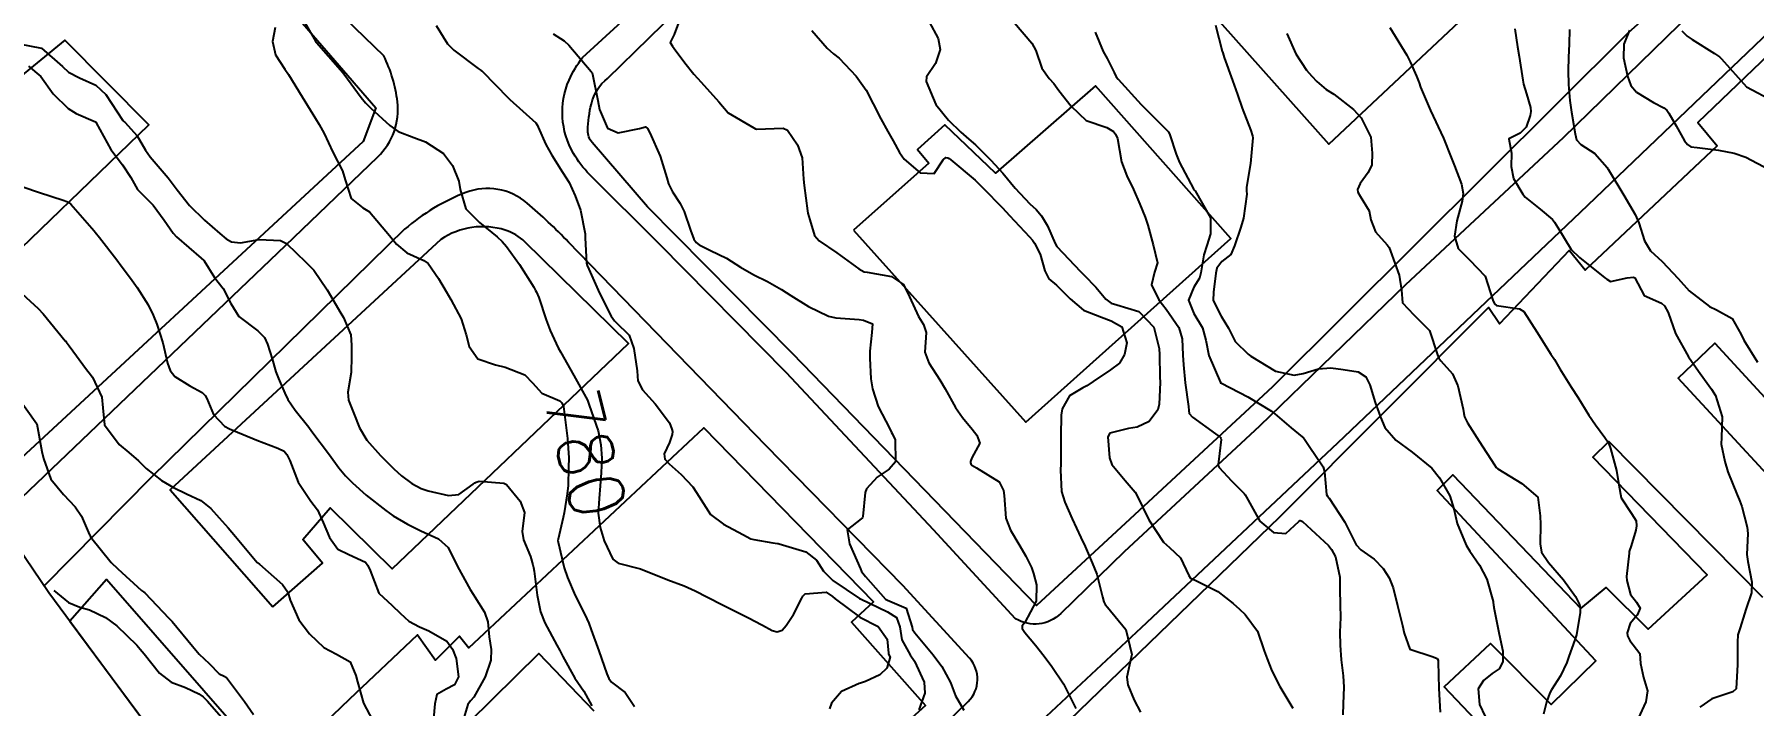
# Model space of a CAD drawing. Header units: metres. Extents: x 307586 to 320046, y 7427249 to 7434250.
# Drawn here: x 317210.3 to 317335.3, y 7431833.3 to 7431882.1 of the extents above; entities that cross this region are included whole.
import ezdxf
from ezdxf.enums import TextEntityAlignment as Align

# ---------------------------------------------------------------- set-up
doc = ezdxf.new("R2010")
doc.units = ezdxf.units.M
doc.header["$MEASUREMENT"] = 0
for name, color, linetype in [('Area', 45, 'Continuous'), ('Cotas', 45, 'Continuous'), ('Curvas de Nivel 1m', 11, 'Continuous'), ('Curvas de Nivel 5m', 15, 'Continuous'), ('Edificações', 30, 'Continuous'), ('Vias Primárias', 230, 'Continuous')]:
    doc.layers.add(name, color=color, linetype=linetype)
doc.styles.add('Style-STANDARD', font='STANDARD.shx')

msp = doc.modelspace()

# ---------------------------------------------------------------- linework, layer by layer
at = {"layer": 'Area'}
msp.add_polyline3d([(317291.34, 7431734.72, 768.46), (317286.65, 7431740.95, 768.38), (317280.47, 7431749.63, 763.4), (317279.28, 7431751.11, 763.4), (317276.45, 7431755.23, 771.64), (317272.52, 7431759.75, 770.84), (317266.18, 7431769.26, 777.68), (317263.96, 7431771.83, 779.53), (317262.27, 7431774.62, 781.64), (317261.3, 7431776.31, 782.53), (317253.68, 7431785.13, 789.93), (317247.21, 7431793.78, 789.85), (317242.78, 7431799.4, 785.05), (317240.51, 7431802.5, 788.29), (317239.34, 7431804.49, 788.29), (317235.3, 7431810.01, 793.08), (317233.71, 7431811.85, 786.71), (317230.07, 7431816.8, 789.79), (317223.82, 7431824.86, 787.41), (317222.43, 7431826.64, 787.31), (317218, 7431832.52, 790.76), (317211.35, 7431841.53, 786.21), (317207.96, 7431846.54, 786.07)], dxfattribs=at)
at = {"layer": 'Curvas de Nivel 1m', "flags": 128}
for points, elevation in [([(317227.79, 7431882.62), (317227.6, 7431881.6), (317227.82, 7431880.62), (317228.51, 7431879.58), (317228.78, 7431879.2), (317229.77, 7431877.57), (317230.74, 7431876.01), (317231.01, 7431875.56), (317231.36, 7431874.92), (317232, 7431873.55), (317232.69, 7431872.2), (317232.9, 7431871.54), (317233.32, 7431870.18), (317234.18, 7431869.52), (317234.66, 7431869.21), (317236.12, 7431867.5), (317236.63, 7431866.86), (317237.38, 7431866.24), (317238.62, 7431865.68), (317238.92, 7431865.46), (317239.67, 7431864.38), (317240.23, 7431863.44), (317240.58, 7431862.85), (317241.33, 7431861.43), (317241.69, 7431860.29), (317241.9, 7431859.43), (317242.53, 7431858.54), (317243.81, 7431858.11), (317244.52, 7431857.92), (317245.94, 7431857.38), (317246.51, 7431856.78), (317247.19, 7431856.05), (317248.49, 7431855.48), (317248.65, 7431855.34), (317248.76, 7431855.07), (317248.98, 7431853.33), (317249.06, 7431852.74), (317249.15, 7431851.33), (317249.12, 7431850.64), (317249.1, 7431849.33), (317249.03, 7431848.72), (317248.8, 7431847.34), (317248.74, 7431846.99), (317248.37, 7431845.43), (317248.35, 7431845.34), (317248.36, 7431845.32), (317248.37, 7431845.21), (317248.81, 7431843.34), (317249.05, 7431842.63), (317249.61, 7431841.33), (317250.31, 7431839.94), (317250.6, 7431839.32), (317250.77, 7431838.84), (317251.32, 7431837.31), (317251.92, 7431835.64), (317252.06, 7431835.3), (317252.25, 7431835.04), (317253.24, 7431834.28), (317253.92, 7431833.27)], 781), ([(317239.51, 7431882.77), (317240.33, 7431881.44), (317240.8, 7431880.97), (317242.56, 7431879.65), (317242.78, 7431879.49), (317242.82, 7431879.46), (317242.87, 7431879.42), (317244.75, 7431877.5), (317244.87, 7431877.39), (317246.74, 7431875.69), (317246.87, 7431875.5), (317246.93, 7431875.37), (317247.47, 7431874.11), (317247.91, 7431873.35), (317248.69, 7431872.11), (317249.18, 7431871.34), (317249.62, 7431870.38), (317250, 7431869.33), (317250.33, 7431867.63), (317250.34, 7431867.32), (317250.44, 7431865.5), (317250.49, 7431865.32), (317250.61, 7431865.05), (317251.39, 7431863.31), (317252.23, 7431861.64), (317252.47, 7431861.3), (317252.56, 7431861.21), (317253.53, 7431860.26), (317253.88, 7431859.28), (317254.13, 7431857.66), (317254.14, 7431857.28), (317254.16, 7431856.93), (317254.5, 7431856.28), (317255.43, 7431855.26), (317256.48, 7431853.88), (317256.65, 7431853.42), (317256.68, 7431853.25), (317256.67, 7431853.04), (317256.46, 7431852.46), (317256.08, 7431851.63), (317256.13, 7431851.25), (317256.44, 7431850.9), (317257.31, 7431850.12), (317258.16, 7431849.22), (317258.42, 7431848.83), (317259.45, 7431847.21), (317260.39, 7431846.51), (317261.8, 7431845.77), (317262.38, 7431845.46), (317262.59, 7431845.39), (317263.98, 7431845.16), (317264.32, 7431845.1), (317264.37, 7431845.1), (317264.43, 7431845.09), (317266.37, 7431844.5), (317267.15, 7431843.9), (317267.67, 7431843.11), (317268.34, 7431842.43), (317270.28, 7431841.12), (317270.32, 7431841.1), (317270.35, 7431841.08), (317272.31, 7431840.14), (317272.98, 7431839.72), (317273.21, 7431839.05), (317273.37, 7431838.12), (317273.96, 7431837.03), (317274.28, 7431836.55), (317274.98, 7431835.02), (317275.03, 7431834.24), (317274.59, 7431833.03)], 779), ([(317257.12, 7431882.95), (317256.82, 7431882.11), (317256.52, 7431881.54), (317256.69, 7431881.25), (317256.8, 7431881.09), (317257.59, 7431880.04), (317258.24, 7431879.23), (317258.77, 7431878.65), (317260.05, 7431877.21), (317260.74, 7431876.41), (317262.59, 7431875.33), (317262.73, 7431875.25), (317262.79, 7431875.24), (317264.74, 7431875.29), (317265.05, 7431875.15), (317265.77, 7431874.09), (317266.12, 7431873.14), (317266.22, 7431871.6), (317266.26, 7431871.13), (317266.5, 7431869.3), (317266.53, 7431869.13), (317266.66, 7431868.63), (317267.02, 7431867.5), (317267.35, 7431867.12), (317268.63, 7431866.25), (317270.24, 7431865.08), (317270.61, 7431864.87), (317270.85, 7431864.84), (317272.61, 7431864.51), (317273.49, 7431863.94), (317273.91, 7431863.04), (317274.57, 7431861.6), (317274.93, 7431861.03), (317275.13, 7431860.45), (317275.03, 7431859.03), (317275.32, 7431858.24), (317276.13, 7431857.01), (317276.51, 7431856.36), (317277.26, 7431855), (317277.76, 7431854.26), (317278.48, 7431853.43), (317278.82, 7431852.98), (317279.03, 7431852.41), (317278.45, 7431851.33), (317278.35, 7431851.07), (317278.36, 7431850.98), (317278.37, 7431850.91), (317278.44, 7431850.81), (317278.79, 7431850.62), (317280.43, 7431849.59), (317280.74, 7431848.96), (317280.79, 7431848.59), (317280.92, 7431846.95), (317281.27, 7431846.07), (317281.94, 7431844.94), (317282.37, 7431844.19), (317282.78, 7431843.36), (317282.93, 7431842.93), (317283.15, 7431842.11), (317283.12, 7431840.93), (317282.31, 7431839.36), (317282.11, 7431839.13), (317282.11, 7431838.94), (317282.3, 7431838.65), (317283.09, 7431837.72), (317283.7, 7431836.92), (317284.27, 7431836.16), (317285.12, 7431834.9), (317286.02, 7431833.11)], 777), ([(317266.82, 7431882.41), (317267.92, 7431881.11), (317268.4, 7431880.71), (317268.8, 7431880.38), (317270.05, 7431879.09), (317270.77, 7431878.06), (317271.27, 7431877.07), (317271.83, 7431875.99), (317272.35, 7431875.06), (317272.73, 7431874.38), (317273.2, 7431873.53), (317273.54, 7431873.05), (317274.7, 7431872.06), (317275.71, 7431872), (317276.37, 7431873.01), (317276.55, 7431873.17), (317276.71, 7431873.15), (317276.8, 7431873.1), (317276.93, 7431873.01), (317278.69, 7431871.51), (317279.25, 7431870.97), (317280.67, 7431869.51), (317281.18, 7431868.95), (317282.65, 7431867.4), (317282.86, 7431867.15), (317283, 7431866.93), (317283.42, 7431866.14), (317283.76, 7431864.92), (317284.04, 7431864.35), (317284.6, 7431863.89), (317285.61, 7431862.9), (317286.58, 7431862.08), (317287.88, 7431861.56), (317288.57, 7431861.3), (317289.35, 7431860.85), (317289.71, 7431859.69), (317289.55, 7431858.85), (317289.18, 7431858.21), (317288.53, 7431857.73), (317287.26, 7431856.88), (317286.82, 7431856.58), (317286.52, 7431856.43), (317285.55, 7431855.85), (317285.02, 7431854.9), (317284.95, 7431854.44), (317284.92, 7431852.91), (317284.93, 7431852.44), (317284.92, 7431850.91), (317284.9, 7431850.44), (317284.98, 7431848.9), (317285.2, 7431848.11), (317285.75, 7431846.9), (317286.38, 7431845.55), (317286.68, 7431844.89), (317287.19, 7431843.71), (317287.54, 7431842.87), (317287.96, 7431841.23), (317288.05, 7431840.86), (317288.14, 7431840.68), (317288.32, 7431840.49), (317289.64, 7431838.85), (317290.08, 7431837.04), (317290.04, 7431836.84), (317289.71, 7431835.4), (317289.79, 7431834.84), (317290.24, 7431833.72), (317290.72, 7431832.84)], 776), ([(317281.55, 7431882.95), (317282.81, 7431881.49), (317283.1, 7431880.94), (317283.53, 7431879.67), (317284.07, 7431878.92), (317284.41, 7431878.55), (317284.77, 7431878.05), (317285.66, 7431876.9), (317286.75, 7431875.87), (317288.26, 7431875.35), (317288.74, 7431875.05), (317288.9, 7431874.86), (317289.04, 7431874.55), (317289.32, 7431872.85), (317289.71, 7431871.84), (317290.2, 7431870.84), (317290.67, 7431869.77), (317291.06, 7431868.84), (317291.25, 7431868.25), (317291.64, 7431866.83), (317291.94, 7431865.51), (317291.74, 7431864.83), (317291.51, 7431863.92), (317292.05, 7431862.83), (317292.58, 7431862.14), (317293.51, 7431860.81), (317293.74, 7431859.99), (317293.8, 7431858.8), (317293.84, 7431858.1), (317293.95, 7431856.8), (317294.21, 7431855.08), (317294.22, 7431854.79), (317294.26, 7431854.56), (317294.49, 7431854.29), (317296.17, 7431853.08), (317296.47, 7431852.87), (317296.52, 7431852.82), (317296.55, 7431852.77), (317296.58, 7431852.66), (317296.46, 7431851.65), (317296.36, 7431850.86), (317296.37, 7431850.77), (317296.44, 7431850.63), (317297.34, 7431849.67), (317298.25, 7431848.74), (317298.33, 7431848.65), (317298.42, 7431848.48), (317299.39, 7431846.73), (317300.39, 7431845.91), (317301.27, 7431845.83), (317302.23, 7431846.7), (317302.32, 7431846.78), (317302.4, 7431846.76), (317302.44, 7431846.73), (317302.48, 7431846.7), (317304.38, 7431844.96), (317304.61, 7431844.67), (317304.89, 7431844.14), (317305.21, 7431842.66), (317305.2, 7431841.8), (317305.23, 7431840.66), (317305.25, 7431839.72), (317305.2, 7431838.66), (317305.23, 7431837.73), (317305.31, 7431836.66), (317305.44, 7431835.49), (317305.5, 7431834.66), (317305.44, 7431833.46), (317305.42, 7431832.66)], 774), ([(317296.16, 7431882.78), (317296.66, 7431880.91), (317296.69, 7431880.77), (317296.8, 7431880.44), (317297.4, 7431878.76), (317297.76, 7431877.74), (317298.11, 7431876.75), (317298.74, 7431875.12), (317298.86, 7431874.74), (317298.87, 7431874.6), (317298.71, 7431872.74), (317298.42, 7431871.01), (317298.43, 7431870.74), (317298.44, 7431870.51), (317298.21, 7431868.75), (317298.01, 7431868.1), (317297.55, 7431866.76), (317297.27, 7431866.13), (317296.63, 7431865.61), (317296.26, 7431865.13), (317296.18, 7431864.77), (317296.01, 7431863.37), (317295.99, 7431862.78), (317296.58, 7431861.64), (317297.1, 7431860.76), (317297.6, 7431859.8), (317298.54, 7431858.88), (317298.73, 7431858.74), (317300.53, 7431857.63), (317301.88, 7431857.35), (317302.53, 7431857.47), (317303.66, 7431857.81), (317304.54, 7431857.89), (317305.44, 7431857.76), (317306.53, 7431857.59), (317307.1, 7431857.22), (317307.39, 7431856.64), (317307.78, 7431855.36), (317308.04, 7431854.63), (317308.16, 7431854.3), (317308.48, 7431853.55), (317309.27, 7431852.61), (317310.46, 7431851.76), (317311.89, 7431850.59), (317312.44, 7431849.88), (317313.19, 7431848.57), (317313.49, 7431847.64), (317313.74, 7431846.56), (317314.38, 7431844.99), (317314.65, 7431844.55), (317315.36, 7431843.54), (317315.9, 7431842.53), (317316.34, 7431840.89), (317316.38, 7431840.58), (317316.39, 7431840.53), (317316.41, 7431840.45), (317316.8, 7431838.52), (317317.05, 7431837.28), (317317.06, 7431836.52), (317316.79, 7431836.01), (317316.27, 7431835.66), (317315.64, 7431835.16), (317315.27, 7431834.54), (317315.37, 7431833.41), (317315.76, 7431832.53)], 772), ([(317317.93, 7431882.52), (317318.12, 7431881.22), (317318.24, 7431880.52), (317318.52, 7431878.78), (317318.56, 7431878.51), (317318.78, 7431877.8), (317319.06, 7431876.8), (317319.09, 7431876.51), (317319.05, 7431876.22), (317318.75, 7431875.37), (317318.32, 7431874.93), (317317.5, 7431874.52), (317317.68, 7431873.48), (317317.67, 7431872.52), (317317.84, 7431871.65), (317318.5, 7431870.5), (317318.69, 7431870.28), (317319.76, 7431869.41), (317320.67, 7431868.66), (317320.82, 7431868.48), (317321.06, 7431868.08), (317322.02, 7431866.47), (317322.63, 7431865.89), (317324.47, 7431864.43), (317324.55, 7431864.37), (317324.61, 7431864.32), (317324.88, 7431864.15), (317326.1, 7431864.42), (317326.55, 7431864.47), (317326.61, 7431864.44), (317326.64, 7431864.41), (317327.33, 7431863.13), (317328.6, 7431862.59), (317328.81, 7431862.38), (317329.07, 7431861.89), (317329.62, 7431860.37), (317330.55, 7431858.67), (317330.77, 7431858.36), (317331.4, 7431857.48), (317332.22, 7431856.34), (317332.52, 7431855.86), (317332.99, 7431854.33), (317332.96, 7431852.81), (317332.94, 7431852.33), (317333.19, 7431851.06), (317333.42, 7431850.33), (317334.09, 7431848.66), (317334.23, 7431848.31), (317334.29, 7431848.18), (317334.42, 7431847.81), (317334.82, 7431846.31), (317334.87, 7431845.84), (317334.8, 7431844.31), (317334.86, 7431843.81), (317335.17, 7431842.3), (317335.13, 7431841.52), (317334.72, 7431840.31), (317334.63, 7431840.01), (317334.31, 7431838.99), (317334.15, 7431838.46), (317334.13, 7431838.31), (317334.11, 7431838.12), (317334.11, 7431836.31), (317334.02, 7431834.55), (317333.78, 7431834.32), (317332.25, 7431833.82), (317331.38, 7431833.21)], 769), ([(317321.9, 7431882.47), (317321.88, 7431881.41), (317321.84, 7431880.47), (317321.81, 7431879.46), (317321.84, 7431878.47), (317321.92, 7431877.32), (317322.04, 7431876.47), (317322.31, 7431874.9), (317322.41, 7431874.46), (317322.73, 7431874.11), (317323.74, 7431873.46), (317324.65, 7431872.43), (317324.67, 7431872.39), (317324.71, 7431872.31), (317325.85, 7431870.42), (317326.67, 7431869.03), (317326.94, 7431868.41), (317327.35, 7431867.1), (317327.78, 7431866.39), (317328.63, 7431865.6), (317329.8, 7431864.37), (317330.6, 7431863.47), (317332.07, 7431862.35), (317332.59, 7431862.1), (317333.73, 7431861.47), (317334.38, 7431860.31), (317334.57, 7431859.89), (317335.58, 7431858.3)], 768), ([(317326.27, 7431882.42), (317325.84, 7431881.4), (317325.83, 7431880.42), (317326.13, 7431879.08), (317326.36, 7431878.41), (317326.78, 7431877.93), (317328.01, 7431877.16), (317328.77, 7431876.77), (317328.98, 7431876.6), (317329.13, 7431876.38), (317329.66, 7431875.47), (317330.27, 7431874.37), (317330.47, 7431874.11), (317330.73, 7431873.95), (317331.19, 7431873.89), (317332.73, 7431873.7), (317333.88, 7431873.48), (317334.72, 7431873.2), (317336.42, 7431872.29)], 767), ([(317330.06, 7431882.37), (317330.45, 7431881.98), (317330.83, 7431881.74), (317332.44, 7431880.72), (317332.81, 7431880.49), (317332.89, 7431880.42), (317332.95, 7431880.34), (317334.78, 7431878.31), (317336.77, 7431877.23)], 766), ([(317209.18, 7431881.43), (317210.8, 7431881.12), (317212.34, 7431879.78), (317212.78, 7431879.36), (317213.58, 7431878.96), (317214.76, 7431878.43), (317215.49, 7431877.74), (317216.73, 7431875.87), (317216.79, 7431875.79), (317216.86, 7431875.73), (317217.76, 7431874.75), (317218.38, 7431873.71), (317218.71, 7431873.22), (317220.02, 7431871.69), (317220.67, 7431870.81), (317221.57, 7431869.67), (317222.65, 7431868.61), (317223.77, 7431867.64), (317224.24, 7431867.25), (317224.63, 7431867.03), (317225.28, 7431866.97), (317226.63, 7431867.2), (317228.19, 7431867.14), (317228.63, 7431866.92), (317230.02, 7431865.57), (317230.61, 7431864.98), (317231.57, 7431863.55), (317232.57, 7431861.86), (317232.76, 7431861.54), (317233.29, 7431860.27), (317233.35, 7431859.53), (317233.35, 7431858.71), (317233.32, 7431857.53), (317233.09, 7431856.12), (317233.12, 7431855.53), (317233.51, 7431854.55), (317233.92, 7431853.52), (317234.46, 7431852.63), (317235.46, 7431851.5), (317236.43, 7431850.53), (317236.98, 7431850.04), (317237.74, 7431849.47), (317238.42, 7431849.11), (317238.93, 7431848.94), (317240.41, 7431848.6), (317241.16, 7431848.68), (317242.2, 7431849.42), (317242.32, 7431849.53), (317242.42, 7431849.58), (317242.63, 7431849.63), (317244.42, 7431849.49), (317244.62, 7431849.39), (317245.6, 7431848.18), (317245.92, 7431847.37), (317245.76, 7431845.99), (317245.85, 7431845.38), (317246.36, 7431844.16), (317246.54, 7431843.56), (317246.58, 7431843.37), (317246.62, 7431843.09), (317246.85, 7431841.36), (317247.1, 7431840.14), (317247.41, 7431839.35), (317248.28, 7431837.73), (317248.49, 7431837.34), (317248.71, 7431836.9), (317249.58, 7431835.33), (317250.24, 7431834.38), (317250.82, 7431833.31)], 782), ([(317248, 7431882.17), (317248.81, 7431881.66), (317249.15, 7431881.34), (317250.78, 7431879.42), (317250.85, 7431879.32), (317250.88, 7431879.22), (317251.27, 7431877.31), (317251.39, 7431876.67), (317251.95, 7431875.31), (317252.73, 7431874.97), (317254.29, 7431875.28), (317254.73, 7431875.4), (317254.88, 7431875.27), (317255.03, 7431874.97), (317255.8, 7431873.26), (317256.27, 7431871.68), (317256.4, 7431871.25), (317256.68, 7431870.67), (317257.24, 7431869.82), (317257.53, 7431869.24), (317257.99, 7431867.88), (317258.25, 7431867.23), (317258.41, 7431867), (317258.63, 7431866.82), (317259.44, 7431866.4), (317260.62, 7431865.84), (317261.64, 7431865.19), (317262.61, 7431864.65), (317263.59, 7431864.16), (317264.6, 7431863.58), (317265.28, 7431863.14), (317266.58, 7431862.35), (317268.04, 7431861.64), (317268.57, 7431861.51), (317270.25, 7431861.4), (317270.57, 7431861.34), (317271.23, 7431861.07), (317271.18, 7431860.45), (317271.03, 7431859.08), (317271.04, 7431858.58), (317271.1, 7431857.07), (317271.23, 7431856.35), (317271.65, 7431855.07), (317272.48, 7431853.45), (317272.6, 7431853.18), (317272.67, 7431853.06), (317272.87, 7431852.65), (317272.91, 7431851.05), (317272.44, 7431850.52), (317271.57, 7431849.93), (317270.78, 7431849.08), (317270.69, 7431848.81), (317270.53, 7431847.08), (317270.5, 7431846.98), (317270.4, 7431846.9), (317269.38, 7431846.1), (317269.55, 7431845.09), (317270.35, 7431843.28), (317270.44, 7431843.08), (317270.72, 7431842.71), (317272.17, 7431841.06), (317272.32, 7431841), (317273.67, 7431840.4), (317274.11, 7431839.03), (317274.14, 7431838.87), (317274.3, 7431838.62), (317275.65, 7431837.02), (317276.27, 7431836.16), (317276.91, 7431835), (317277.27, 7431834.03), (317277.87, 7431832.99)], 778), ([(317287.41, 7431882.29), (317288, 7431880.88), (317288.29, 7431880.36), (317288.79, 7431879.35), (317288.95, 7431879.03), (317289.09, 7431878.86), (317290.76, 7431877.01), (317290.93, 7431876.84), (317292.74, 7431875.03), (317292.85, 7431874.82), (317293.3, 7431873.4), (317293.54, 7431872.81), (317294.57, 7431870.9), (317294.65, 7431870.79), (317294.66, 7431870.77), (317294.68, 7431870.75), (317295.81, 7431868.78), (317295.81, 7431867.62), (317295.53, 7431866.78), (317295.32, 7431866.1), (317295.11, 7431864.79), (317295.01, 7431864.39), (317294.6, 7431863.75), (317294.2, 7431862.8), (317294.58, 7431861.84), (317295.22, 7431860.78), (317295.45, 7431859.89), (317295.67, 7431858.78), (317296.52, 7431856.82), (317296.54, 7431856.79), (317296.59, 7431856.77), (317298.51, 7431855.77), (317300.24, 7431854.72), (317300.49, 7431854.53), (317301.66, 7431853.53), (317302.47, 7431852.86), (317302.56, 7431852.79), (317302.64, 7431852.7), (317302.98, 7431852.18), (317303.99, 7431850.68), (317304.1, 7431850.33), (317304.24, 7431848.67), (317304.3, 7431848.55), (317304.42, 7431848.41), (317305.56, 7431846.66), (317306.38, 7431845.02), (317306.73, 7431844.64), (317307.71, 7431843.97), (317308.36, 7431843.29), (317308.8, 7431842.62), (317309.08, 7431841.88), (317309.4, 7431840.61), (317309.77, 7431839.14), (317309.89, 7431838.6), (317310.29, 7431837.43), (317311.99, 7431836.88), (317312.28, 7431836.75), (317312.35, 7431836.64), (317312.36, 7431836.58), (317312.35, 7431836.51), (317312.4, 7431834.58), (317312.51, 7431832.85)], 773), ([(317301.36, 7431882.18), (317302.01, 7431880.71), (317302.79, 7431879.51), (317303.17, 7431879.08), (317303.53, 7431878.69), (317304.22, 7431878.12), (317304.77, 7431877.77), (317306.19, 7431876.66), (317306.75, 7431876.05), (317307.45, 7431874.64), (317307.56, 7431873.48), (317307.52, 7431872.64), (317307.26, 7431872.09), (317306.69, 7431871.27), (317306.49, 7431870.84), (317306.51, 7431870.65), (317306.68, 7431870.36), (317307.33, 7431869.3), (317307.46, 7431868.64), (317307.79, 7431867.76), (317308.64, 7431866.82), (317308.79, 7431866.62), (317308.9, 7431866.36), (317309.53, 7431864.61), (317309.68, 7431863.53), (317309.76, 7431862.61), (317310.58, 7431861.74), (317311.73, 7431860.59), (317312.3, 7431858.83), (317312.4, 7431858.58), (317312.54, 7431858.4), (317313.4, 7431857.44), (317313.78, 7431856.56), (317314.17, 7431854.88), (317314.23, 7431854.55), (317314.27, 7431854.33), (317314.49, 7431853.89), (317315.33, 7431852.54), (317316.46, 7431850.82), (317316.57, 7431850.64), (317316.69, 7431850.53), (317318.44, 7431849.47), (317319.61, 7431848.49), (317319.76, 7431847.13), (317319.79, 7431846.49), (317319.78, 7431845.09), (317319.86, 7431844.49), (317320.37, 7431843.72), (317321.47, 7431842.47), (317322.34, 7431841.27), (317322.61, 7431840.73), (317322.67, 7431840.45), (317322.68, 7431840.1), (317322.41, 7431838.46), (317322.3, 7431838.11), (317321.85, 7431836.9), (317321.7, 7431836.47), (317321.25, 7431835.49), (317320.6, 7431834.48), (317320.48, 7431834.25), (317320.24, 7431833.58), (317320, 7431832.71)], 771), ([(317209.86, 7431879.81), (317210.77, 7431879.05), (317211.67, 7431877.79), (317212.74, 7431876.73), (317213.34, 7431876.37), (317214.73, 7431875.77), (317214.75, 7431875.75), (317214.78, 7431875.7), (317215.86, 7431873.74), (317216.7, 7431872.64), (317217.3, 7431871.72), (317217.8, 7431870.84), (317218.67, 7431869.98), (317218.93, 7431869.7), (317219.72, 7431868.62), (317220.39, 7431867.68), (317220.63, 7431867.41), (317222.42, 7431865.86), (317222.61, 7431865.69), (317222.63, 7431865.68), (317222.64, 7431865.66), (317223.4, 7431864.45), (317224.02, 7431863.64), (317224.58, 7431862.55), (317225.16, 7431861.62), (317226.55, 7431860.56), (317227.03, 7431860.08), (317227.25, 7431859.6), (317227.59, 7431858.53), (317227.86, 7431857.59), (317228.03, 7431857.11), (317228.5, 7431856.04), (317228.73, 7431855.58), (317229.25, 7431854.8), (317230.24, 7431853.56), (317230.47, 7431853.26), (317231.74, 7431851.55), (317232.43, 7431850.61), (317232.92, 7431850.02), (317233.41, 7431849.53), (317234.41, 7431848.63), (317235.84, 7431847.5), (317236.39, 7431847.13), (317237.43, 7431846.52), (317238.38, 7431846.03), (317239.68, 7431845.45), (317240.37, 7431844.81), (317241.06, 7431843.43), (317241.98, 7431841.77), (317242.2, 7431841.42), (317242.32, 7431841.23), (317243.01, 7431840.11), (317243.25, 7431839.41), (317243.37, 7431838.32), (317243.51, 7431837.4), (317243.49, 7431836.63), (317243.06, 7431835.41), (317242.24, 7431833.95), (317241.99, 7431833.67), (317241.8, 7431833.42), (317241.45, 7431832.19)], 783), ([(317209.45, 7431871.04), (317210.67, 7431870.63), (317212.38, 7431870.07), (317212.66, 7431869.97), (317212.79, 7431869.91), (317212.94, 7431869.78), (317214.63, 7431867.84), (317214.71, 7431867.75), (317215.02, 7431867.35), (317216.28, 7431865.73), (317216.61, 7431865.29), (317217.27, 7431864.39), (317217.76, 7431863.71), (317218.57, 7431862.46), (317218.94, 7431861.7), (317219.2, 7431861.05), (317219.64, 7431859.69), (317219.98, 7431858.23), (317220.16, 7431857.68), (317220.51, 7431857.25), (317221.6, 7431856.57), (317222.5, 7431856.08), (317222.71, 7431855.87), (317222.82, 7431855.66), (317223.31, 7431854.48), (317224.11, 7431853.64), (317224.47, 7431853.45), (317224.77, 7431853.33), (317226.46, 7431852.63), (317228, 7431852.04), (317228.45, 7431851.82), (317228.65, 7431851.58), (317228.86, 7431851.15), (317229.46, 7431849.57), (317230.4, 7431848.2), (317230.88, 7431847.56), (317231.3, 7431846.64), (317231.74, 7431845.55), (317232.36, 7431844.7), (317233.15, 7431844.32), (317234.36, 7431843.76), (317234.54, 7431843.51), (317234.7, 7431843.15), (317235.34, 7431841.5), (317236.31, 7431840.61), (317236.88, 7431840.05), (317237.52, 7431839.47), (317238.3, 7431839.05), (317238.98, 7431838.77), (317240.28, 7431838), (317240.7, 7431837.44), (317240.96, 7431836.74), (317241.14, 7431835.43), (317240.84, 7431834.84), (317240.24, 7431834.52), (317239.56, 7431834.13), (317239.4, 7431833.45), (317239.3, 7431832.37)], 784), ([(317209.04, 7431855.81), (317210.46, 7431853.8), (317210.84, 7431851.8), (317210.96, 7431851.28), (317211.49, 7431849.79), (317212.41, 7431848.67), (317213.27, 7431847.77), (317213.71, 7431847.09), (317214.31, 7431845.75), (317214.33, 7431845.71), (317214.37, 7431845.59), (317215.87, 7431843.73), (317216.35, 7431843.28), (317218.08, 7431841.7), (317218.22, 7431841.6), (317218.32, 7431841.52), (317220.08, 7431839.68), (317220.3, 7431839.44), (317221.78, 7431837.66), (317222.27, 7431837.06), (317223.01, 7431836.39), (317223.74, 7431835.64), (317224.09, 7431835.47), (317224.25, 7431835.38), (317225.58, 7431833.62), (317226.22, 7431832.67)], 786), ([(317211.71, 7431841.7), (317212.78, 7431840.83), (317213.59, 7431840.48), (317214.31, 7431840.3), (317215.47, 7431839.74), (317216.29, 7431839.13), (317217.75, 7431837.71), (317217.99, 7431837.43), (317218.27, 7431837.08), (317219.39, 7431835.69), (317220.25, 7431835.02), (317221.27, 7431834.64), (317222.24, 7431834.18), (317222.56, 7431833.97), (317222.88, 7431833.65), (317224.21, 7431832.12)], 787)]:
    msp.add_lwpolyline(points, dxfattribs=dict(at, elevation=elevation))
at = {"layer": 'Curvas de Nivel 5m', "flags": 128}
for points, elevation in [([(317229.62, 7431883.57), (317230.74, 7431881.62), (317230.77, 7431881.56), (317230.8, 7431881.52), (317232.54, 7431879.54), (317232.78, 7431879.24), (317234.05, 7431877.52), (317234.37, 7431877.14), (317234.75, 7431876.76), (317236.14, 7431875.5), (317236.73, 7431875.07), (317237.88, 7431874.62), (317238.72, 7431874.3), (317240.03, 7431873.45), (317240.7, 7431872.58), (317241.15, 7431871.44), (317241.26, 7431870.85), (317241.67, 7431869.43), (317242.65, 7431868.44), (317243.95, 7431867.4), (317244.3, 7431867.07), (317244.63, 7431866.69), (317245.56, 7431865.38), (317246.6, 7431863.75), (317246.73, 7431863.5), (317246.8, 7431863.37), (317246.96, 7431863), (317247.51, 7431861.36), (317247.8, 7431860.6), (317248.38, 7431859.34), (317248.54, 7431859.05), (317249.52, 7431857.33), (317250.5, 7431855.54), (317250.59, 7431855.32), (317250.64, 7431855.17), (317251.28, 7431853.31), (317251.48, 7431852.29), (317251.55, 7431851.31), (317251.5, 7431850.24), (317251.43, 7431849.31), (317251.35, 7431848.37), (317251.28, 7431847.31), (317251.42, 7431846.27), (317251.72, 7431845.31), (317252.36, 7431843.98), (317252.73, 7431843.67), (317254.35, 7431843.27), (317256.34, 7431842.47), (317257.53, 7431842.03), (317258.33, 7431841.68), (317259.24, 7431841.21), (317260.32, 7431840.65), (317261.39, 7431840.11), (317262.31, 7431839.65), (317262.62, 7431839.49), (317263.22, 7431839.17), (317263.93, 7431838.78), (317264.3, 7431838.69), (317264.65, 7431838.8), (317264.94, 7431839.14), (317265.49, 7431839.96), (317266.09, 7431841.13), (317266.17, 7431841.28), (317266.33, 7431841.46), (317267.86, 7431841.58), (317268.33, 7431841.26), (317268.52, 7431841.1), (317270.31, 7431839.75), (317271.65, 7431839.07), (317272.29, 7431838.15), (317272.38, 7431837.15), (317272.4, 7431837.06), (317272.5, 7431836.84), (317272.27, 7431836.05), (317271.76, 7431835.56), (317270.72, 7431835.08), (317270.36, 7431834.97), (317270.25, 7431834.94), (317268.98, 7431834.36), (317268.24, 7431833.51), (317268.11, 7431833.1)], 780), ([(317275.35, 7431883.02), (317276, 7431881.83), (317276.15, 7431881.02), (317275.8, 7431880.01), (317275.16, 7431879.03), (317275.12, 7431878.69), (317275.84, 7431877.02), (317276.75, 7431875.89), (317277.64, 7431875), (317278.24, 7431874.5), (317278.72, 7431874.1), (317279.84, 7431872.97), (317280.7, 7431872.02), (317281.6, 7431870.95), (317282.67, 7431869.79), (317283.12, 7431869.38), (317283.51, 7431868.93), (317283.95, 7431868.21), (317284.52, 7431866.91), (317284.64, 7431866.7), (317286.34, 7431864.89), (317286.61, 7431864.62), (317287.46, 7431863.74), (317288.19, 7431862.87), (317288.59, 7431862.57), (317288.99, 7431862.45), (317290.58, 7431861.97), (317291.67, 7431860.83), (317292.08, 7431859.29), (317292.09, 7431858.82), (317292.12, 7431857.23), (317292.13, 7431856.82), (317292.08, 7431855.24), (317291.98, 7431854.83), (317291.34, 7431853.98), (317290.48, 7431853.57), (317289.85, 7431853.47), (317288.48, 7431853.13), (317288.33, 7431852.86), (317288.45, 7431851.34), (317288.62, 7431850.86), (317289.59, 7431849.69), (317290.32, 7431848.84), (317290.42, 7431848.67), (317291.32, 7431846.83), (317292.38, 7431845.21), (317292.81, 7431844.81), (317293.63, 7431844.06), (317294.23, 7431842.79), (317294.35, 7431842.6), (317294.69, 7431842.45), (317296.34, 7431841.61), (317297.45, 7431840.75), (317297.9, 7431840.33), (317298.31, 7431839.94), (317299.21, 7431838.73), (317299.71, 7431837.3), (317299.91, 7431836.72), (317300.27, 7431835.86), (317300.83, 7431834.71), (317301.79, 7431833.15)], 775), ([(317308.83, 7431882.63), (317310.08, 7431880.61), (317310.32, 7431880.13), (317310.79, 7431879.08), (317310.97, 7431878.6), (317311.08, 7431878.29), (317311.79, 7431876.59), (317312.73, 7431874.58), (317313.3, 7431873.16), (317313.53, 7431872.57), (317314.04, 7431871.22), (317314.18, 7431870.56), (317314.11, 7431869.99), (317313.7, 7431868.56), (317313.53, 7431867.44), (317313.81, 7431866.56), (317314.63, 7431865.72), (317315.77, 7431864.54), (317316.32, 7431862.81), (317316.44, 7431862.53), (317316.59, 7431862.42), (317318.26, 7431862.17), (317318.59, 7431861.97), (317319.53, 7431860.49), (317320.55, 7431858.88), (317320.8, 7431858.48), (317321.21, 7431857.8), (317322.04, 7431856.46), (317322.51, 7431855.74), (317323.31, 7431854.45), (317323.78, 7431853.73), (317324.48, 7431852.82), (317324.73, 7431852.43), (317324.89, 7431852.01), (317325.31, 7431850.42), (317325.48, 7431849.38), (317325.67, 7431848.42), (317326.41, 7431847.29), (317326.75, 7431846.75), (317326.77, 7431846.4), (317326.73, 7431846.07), (317326.38, 7431844.94), (317326.25, 7431844.53), (317326.24, 7431844.41), (317326.05, 7431842.72), (317326.06, 7431842.41), (317326.34, 7431841.41), (317326.77, 7431840.84), (317327.04, 7431840.4), (317326.83, 7431839.89), (317326.32, 7431839.3), (317326.09, 7431838.62), (317326.13, 7431838.41), (317326.3, 7431838.06), (317327.01, 7431837.12), (317327.06, 7431836.4), (317327.29, 7431835.37), (317327.57, 7431834.39), (317327.46, 7431833.6), (317326.89, 7431832.4)], 770), ([(317208.8, 7431863.82), (317210.57, 7431862.2), (317210.94, 7431861.8), (317212.54, 7431859.85), (317212.58, 7431859.82), (317212.6, 7431859.78), (317212.83, 7431859.48), (317214.08, 7431857.76), (317214.27, 7431857.52), (317214.51, 7431857.2), (317215.2, 7431855.74), (317215.26, 7431854.97), (317215.4, 7431853.74), (317216.45, 7431852.3), (317217.17, 7431851.72), (317217.86, 7431851.13), (317218.43, 7431850.56), (317219.53, 7431849.69), (317220.42, 7431849.17), (317221.35, 7431848.73), (317222.4, 7431848.23), (317223.12, 7431847.65), (317223.73, 7431846.98), (317224.38, 7431846.25), (317224.91, 7431845.62), (317226.36, 7431843.88), (317226.49, 7431843.74), (317226.67, 7431843.61), (317228.33, 7431842.14), (317228.71, 7431841.58), (317228.9, 7431840.99), (317229.53, 7431839.57), (317230.29, 7431838.54), (317231.33, 7431837.55), (317232.27, 7431837.06), (317233.26, 7431836.52), (317233.66, 7431835.52), (317233.78, 7431835.05), (317234.23, 7431833.51), (317235.3, 7431831.5)], 785)]:
    msp.add_lwpolyline(points, dxfattribs=dict(at, elevation=elevation))
at = {"layer": 'Edificações'}
for points in [[(317254.86, 7431869.59), (317250.84, 7431874.26, -0.188008), (317250.53, 7431875.13, -0.049556), (317250.79, 7431877.08, -0.171135), (317251.97, 7431878.92), (317261.05, 7431887.81), (317277.57, 7431903.81), (317287.77, 7431892.35), (317292.61, 7431897.17), (317293, 7431897.51), (317283.63, 7431908.38), (317302.1, 7431926.93), (317318.31, 7431942.79), (317324.76, 7431935.58), (317326.1, 7431936.92), (317340.25, 7431922.45), (317347.08, 7431914.66), (317342.94, 7431911.36), (317350.18, 7431903.55), (317326.18, 7431882.25), (317300.31, 7431856.51), (317289.93, 7431846.87), (317283.15, 7431840.61), (317265.4, 7431858.92)], [(317227.64, 7431840.51), (317231.24, 7431843.69), (317229.81, 7431845.4), (317231.8, 7431847.7), (317236.31, 7431843.27), (317253.48, 7431859.65), (317245.95, 7431867.04, 0.118443), (317244.53, 7431867.89, 0.227566), (317239.84, 7431867.21), (317220.16, 7431849.01)]]:
    msp.add_lwpolyline(points, format="xyb", close=True, dxfattribs=at)
for points in [[(317321.38, 7431904.98), (317314.63, 7431912.05), (317305.45, 7431903.04), (317302.48, 7431906.06), (317294.79, 7431899.25), (317292.63, 7431897.15), (317296.85, 7431892.91), (317291.67, 7431888.43), (317304.41, 7431874.14), (317319.43, 7431888.27), (317311.66, 7431896.18)], [(317194.01, 7431876.64), (317195.8, 7431874.91), (317193.49, 7431872.61), (317197.64, 7431867.43), (317199.31, 7431868.99), (317207.84, 7431860.47), (317208.87, 7431861.34), (317206.46, 7431863.81), (317218.61, 7431875.55), (317212.5, 7431881.7), (317209.28, 7431879.06), (317206.99, 7431881.36), (317207.64, 7431881.94), (317206.52, 7431883.2), (317208.69, 7431885.36), (317207.5, 7431886.81), (317213.76, 7431892.05), (317211.38, 7431894.65), (317206.06, 7431889.56), (317205.3, 7431890.43), (317200.61, 7431885.8), (317198.53, 7431888.06), (317194.41, 7431884.05), (317197.77, 7431880.23)], [(317269.84, 7431867.88), (317282.37, 7431853.92), (317297.28, 7431867.29), (317287.45, 7431878.39), (317280.16, 7431872.04), (317276.49, 7431875.55), (317274.5, 7431873.76), (317275.32, 7431872.76)]]:
    msp.add_lwpolyline(points, close=True, dxfattribs=at)
for points, elevation in [([(317204.47, 7431851.1), (317202.51, 7431853.66), (317201.86, 7431854.33), (317199.5, 7431856.79), (317198.07, 7431858.51), (317197.65, 7431859.24), (317194.4, 7431863.5), (317191.44, 7431867.38), (317188.96, 7431871.21), (317185.72, 7431876.21), (317182.9, 7431879.76), (317188.41, 7431884.98), (317184.36, 7431888.51), (317190.63, 7431895.74), (317192.57, 7431894.14), (317204.26, 7431907.31), (317215.2, 7431896.73), (317228.52, 7431884.38), (317235.12, 7431876.79), (317234.2, 7431874.33), (317206.38, 7431848.6)], 792.01), ([(317212.88, 7431839.46), (317219.09, 7431831.07), (317222.43, 7431826.64), (317226.16, 7431830.35), (317215.53, 7431842.49)], 787.26)]:
    msp.add_lwpolyline(points, close=True, dxfattribs=dict(at, elevation=elevation))
for points, elevation in [([(317346.14, 7431890.02), (317331.22, 7431875.72), (317332.63, 7431874.01), (317323.05, 7431864.98), (317321.88, 7431866.42), (317316.81, 7431861.09), (317316.02, 7431862.26), (317300.81, 7431847.02), (317284.81, 7431831.54)], 788.34), ([(317340.05, 7431846.04), (317329.8, 7431857.13), (317332.46, 7431859.68), (317350.88, 7431839.66)], 788.34), ([(317230.18, 7431830.9), (317233.23, 7431833.83), (317238.15, 7431838.48), (317239.45, 7431836.62), (317241.2, 7431838.37), (317241.88, 7431837.52), (317258.96, 7431853.53), (317271.29, 7431840.86), (317269.71, 7431839.4), (317275.08, 7431833.33), (317267, 7431826.05)], 787.12), ([(317323.23, 7431823.69), (317312.78, 7431834.7), (317316.16, 7431837.84), (317320.58, 7431833.42), (317323.81, 7431836.59), (317312.27, 7431848.97), (317313.41, 7431850.11), (317322.72, 7431840.39), (317324.57, 7431841.92), (317327.61, 7431838.89), (317331.92, 7431842.83), (317323.59, 7431851.38), (317324.77, 7431852.52), (317335.93, 7431841.21)], 788.34), ([(317250.98, 7431832.93), (317246.97, 7431837.11), (317241.88, 7431832.1)], 787.12)]:
    msp.add_lwpolyline(points, dxfattribs=dict(at, elevation=elevation))
at = {"layer": 'Vias Primárias'}
for points in [[(317286.18, 7431988.51), (317304.79, 7431968.86), (317318.16, 7431954.15), (317338.58, 7431932.54), (317358.38, 7431911.74), (317375.61, 7431892.08), (317385.98, 7431881.11), (317389.95, 7431877.36), (317386.51, 7431873.97), (317368.28, 7431893.66), (317363.63, 7431898.36, 0.044855), (317361.14, 7431900.47, 0.330558), (317355.78, 7431900.33, 0.025754), (317353.54, 7431898.37), (317339.23, 7431885.02), (317322.68, 7431869.18), (317305.03, 7431852.4), (317290.77, 7431838.99), (317283.49, 7431832.19), (317270.43, 7431819.38), (317255.84, 7431805.7), (317245.37, 7431796.11)], [(317286.18, 7431988.51), (317304.79, 7431968.86), (317318.16, 7431954.15), (317338.58, 7431932.54), (317358.38, 7431911.74), (317375.61, 7431892.08), (317385.98, 7431881.11), (317389.95, 7431877.36), (317386.51, 7431873.97), (317368.28, 7431893.66), (317363.63, 7431898.36, 0.044855), (317361.14, 7431900.47, 0.330558), (317355.78, 7431900.33, 0.025754), (317353.54, 7431898.37), (317339.23, 7431885.02), (317322.68, 7431869.18), (317305.03, 7431852.4), (317290.77, 7431838.99), (317283.49, 7431832.19), (317270.43, 7431819.38), (317255.84, 7431805.7), (317245.37, 7431796.11)], [(317332.67, 7431885.56), (317321.45, 7431874.6), (317309.98, 7431863.92), (317299.36, 7431853.64), (317289.53, 7431844.51), (317284.91, 7431840.02, -0.340744), (317281.63, 7431839.64), (317275.66, 7431846.11), (317264.98, 7431857.51), (317255.75, 7431866.87), (317250.66, 7431871.94, -0.065039), (317249.49, 7431873.46, -0.23852), (317249.17, 7431878.79, -0.063762), (317250.15, 7431880.44), (317258.43, 7431888.05)], [(317332.67, 7431885.56), (317321.45, 7431874.6), (317309.98, 7431863.92), (317299.36, 7431853.64), (317289.53, 7431844.51), (317284.91, 7431840.02, -0.340744), (317281.63, 7431839.64), (317275.66, 7431846.11), (317264.98, 7431857.51), (317255.75, 7431866.87), (317250.66, 7431871.94, -0.065039), (317249.49, 7431873.46, -0.23852), (317249.17, 7431878.79, -0.063762), (317250.15, 7431880.44), (317258.43, 7431888.05)]]:
    msp.add_lwpolyline(points, format="xyb", dxfattribs=at)
for points, elevation in [([(317207.7, 7431846.87), (317228.56, 7431866.78), (317235.26, 7431873.21, 0.235681), (317236.69, 7431877.22, 0.086379), (317235.69, 7431880.56), (317218.22, 7431897.44), (317195.45, 7431919.17), (317181.81, 7431932.19, 0.153385), (317179.35, 7431933.4, 0.255204), (317173.66, 7431931.35), (317165.2, 7431920.29), (317158.29, 7431911.58)], 786.5), ([(317207.7, 7431846.87), (317228.56, 7431866.78), (317235.26, 7431873.21, 0.235681), (317236.69, 7431877.22, 0.086379), (317235.69, 7431880.56), (317218.22, 7431897.44), (317195.45, 7431919.17), (317181.81, 7431932.19, 0.153385), (317179.35, 7431933.4, 0.255204), (317173.66, 7431931.35), (317165.2, 7431920.29), (317158.29, 7431911.58)], 786.5), ([(317242.78, 7431799.4), (317256.07, 7431812.33), (317268.94, 7431824.63), (317278.18, 7431833.63, 0.403965), (317278.27, 7431836.78), (317273.44, 7431842.05), (317263.48, 7431852.24), (317249.13, 7431867.02, 0.023075), (317246.11, 7431869.86, 0.275354), (317241.66, 7431870.62, 0.087342), (317237.21, 7431867.95), (317218.79, 7431849.91), (317211.01, 7431842.04)], 785.05), ([(317242.78, 7431799.4), (317256.07, 7431812.33), (317268.94, 7431824.63), (317278.18, 7431833.63, 0.403965), (317278.27, 7431836.78), (317273.44, 7431842.05), (317263.48, 7431852.24), (317249.13, 7431867.02, 0.023075), (317246.11, 7431869.86, 0.275354), (317241.66, 7431870.62, 0.087342), (317237.21, 7431867.95), (317218.79, 7431849.91), (317211.01, 7431842.04)], 785.05)]:
    msp.add_lwpolyline(points, format="xyb", dxfattribs=dict(at, elevation=elevation))

# ---------------------------------------------------------------- texts
at = {"layer": 'Cotas', "style": 'Style-STANDARD'}
msp.add_text('780', height=4, rotation=284.29, dxfattribs=at).set_placement((317250.38, 7431851.64, 780), align=Align.MIDDLE_CENTER)

doc.saveas('drawing.dxf')
